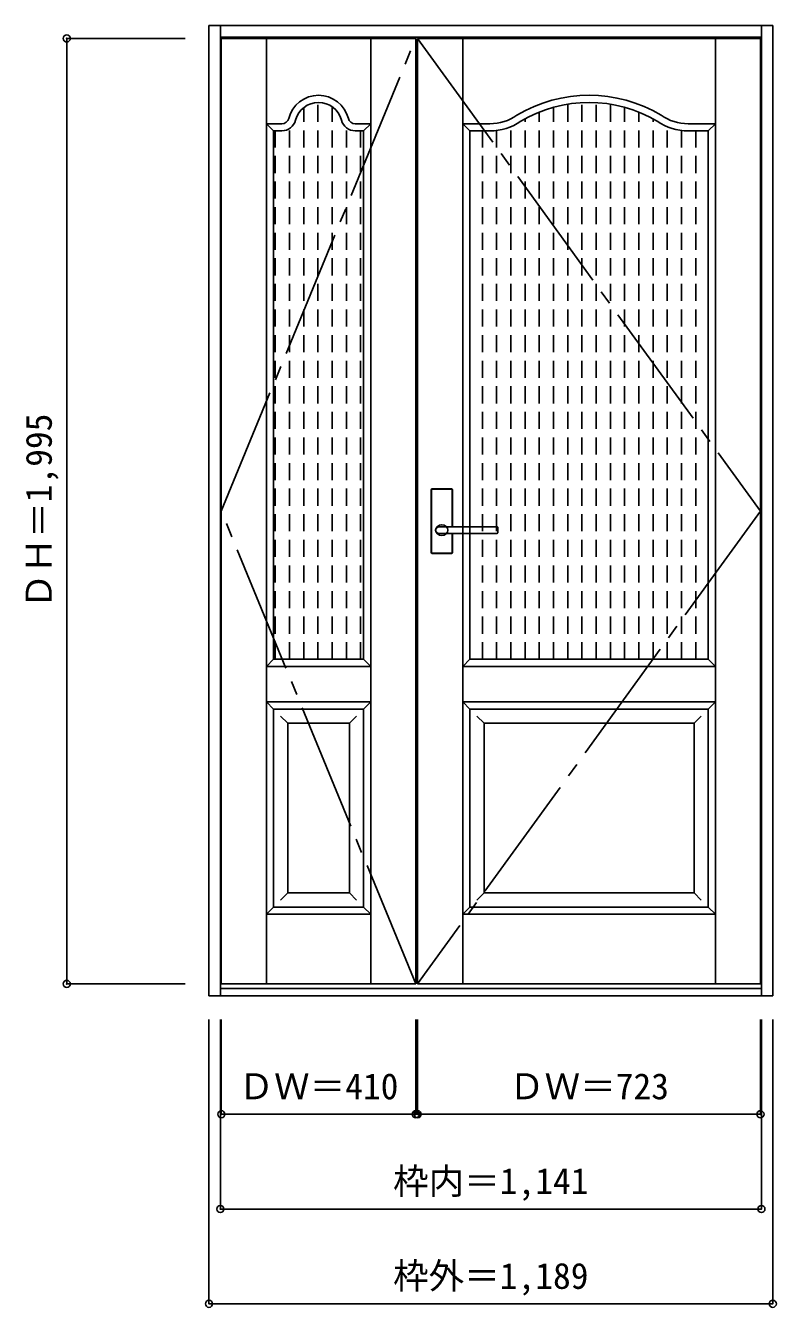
# Model space of a CAD drawing. Units: millimetres, scale not verified. Extents: x -857 to 726, y -1471 to 1234.
import ezdxf
from ezdxf.enums import TextEntityAlignment as Align

# ---------------------------------------------------------------- set-up
doc = ezdxf.new("R2010")
doc.units = ezdxf.units.MM
doc.header["$LTSCALE"] = 30
doc.header["$PDMODE"] = 32
doc.header["$PDSIZE"] = 15
doc.linetypes.add('CHAIN2', pattern=[12, 9, -1, 1, -1])
doc.linetypes.add('DASHED1', pattern=[1.8, 1.2, -0.6])
for name, color, linetype in [('0-0', 7, 'Continuous'), ('0-1_寸法', 7, 'Continuous'), ('0-4_レバー', 3, 'Continuous')]:
    doc.layers.add(name, color=color, linetype=linetype)
doc.styles.add('ＭＳ ゴシック', font='')
doc.styles.get('ＭＳ ゴシック').set_extended_font_data('MS Gothic')

msp = doc.modelspace()

# ---------------------------------------------------------------- linework, layer by layer
at = {"layer": '0-0', "color": 3}
for p, q in [((-470.54, 1233.95), (-470.54, -813.05)), ((-470.54, 1233.95), (718.46, 1233.95)), ((-446.54, -813.05), (-446.54, 1233.95)), ((694.46, -813.05), (694.46, 1233.95)), ((718.46, 1233.95), (718.46, -813.05)), ((-446.54, 1209.95), (694.46, 1209.95)), ((-444.54, -788.05), (-444.54, 1206.95)), ((-34.54, 1206.95), (-444.54, 1206.95)), ((-34.54, -788.05), (-34.54, 1206.95)), ((-30.54, -788.05), (-30.54, 1206.95)), ((-30.54, 1206.95), (692.46, 1206.95)), ((692.46, -788.05), (692.46, 1206.95)), ((-334.54, 1011.95), (-317, 1011.95)), ((-334.54, -103.05), (-334.54, 1011.95)), ((79.46, 1011.95), (121.96, 1011.95)), ((79.46, -103.05), (79.46, 1011.95)), ((-334.54, -208.05), (-144.54, -208.05)), ((-334.54, -626.05), (-334.54, -208.05)), ((79.46, -208.05), (582.46, -208.05)), ((79.46, -626.05), (79.46, -208.05)), ((-446.54, -798.05), (694.46, -798.05)), ((-34.54, -788.05), (-444.54, -788.05)), ((-30.54, -788.05), (692.46, -788.05)), ((-470.54, -813.05), (718.46, -813.05))]:
    msp.add_line(p, q, dxfattribs=at)
at = {"layer": '0-0'}
for p, q in [((-349.54, -788.05), (-349.54, 1206.95)), ((-129.54, -788.05), (-129.54, 1206.95)), ((64.46, -788.05), (64.46, 1206.95)), ((597.46, -788.05), (597.46, 1206.95)), ((-334.54, 1011.95), (-349.54, 1026.95)), ((-349.54, 1026.95), (-317, 1026.95)), ((-129.54, 1026.95), (-162.12, 1026.95)), ((-144.54, 1011.95), (-129.54, 1026.95)), ((79.46, 1011.95), (64.46, 1026.95)), ((64.46, 1026.95), (121.96, 1026.95)), ((597.46, 1026.95), (539.96, 1026.95)), ((582.46, 1011.95), (597.46, 1026.95)), ((-334.54, -103.05), (-349.54, -118.05)), ((-144.54, -103.05), (-129.54, -118.05)), ((79.46, -103.05), (64.46, -118.05)), ((582.46, -103.05), (597.46, -118.05)), ((-349.54, -118.05), (-129.54, -118.05)), ((64.46, -118.05), (597.46, -118.05)), ((-349.54, -193.05), (-334.54, -208.05)), ((-349.54, -193.05), (-129.54, -193.05)), ((-129.54, -193.05), (-144.54, -208.05)), ((64.46, -193.05), (79.46, -208.05)), ((64.46, -193.05), (597.46, -193.05)), ((597.46, -193.05), (582.46, -208.05)), ((-319.54, -223.05), (-304.54, -238.05)), ((-304.54, -596.05), (-304.54, -238.05)), ((-304.54, -238.05), (-174.54, -238.05)), ((-159.54, -223.05), (-174.54, -238.05)), ((-174.54, -596.05), (-174.54, -238.05)), ((94.46, -223.05), (109.46, -238.05)), ((109.46, -596.05), (109.46, -238.05)), ((109.46, -238.05), (552.46, -238.05)), ((567.46, -223.05), (552.46, -238.05)), ((552.46, -596.05), (552.46, -238.05)), ((-304.54, -596.05), (-319.54, -611.05)), ((-304.54, -596.05), (-174.54, -596.05)), ((-174.54, -596.05), (-159.54, -611.05)), ((109.46, -596.05), (94.46, -611.05)), ((109.46, -596.05), (552.46, -596.05)), ((552.46, -596.05), (567.46, -611.05)), ((-334.54, -626.05), (-349.54, -641.05)), ((-349.54, -641.05), (-129.54, -641.05)), ((-144.54, -626.05), (-129.54, -641.05)), ((79.46, -626.05), (64.46, -641.05)), ((64.46, -641.05), (597.46, -641.05)), ((582.46, -626.05), (597.46, -641.05))]:
    msp.add_line(p, q, dxfattribs=at)
at = {"layer": '0-0', "color": 4, "linetype": 'DASHED1'}
for p, q in [((-270.84, -103.05), (-270.84, 1060.94)), ((-240.84, -103.05), (-240.84, 1071.94)), ((-210.84, -103.05), (-210.84, 1062.9)), ((255.96, -103.05), (255.96, 1061.72)), ((285.96, -103.05), (285.96, 1068.31)), ((315.96, -103.05), (315.96, 1071.55)), ((345.96, -103.05), (345.96, 1071.55)), ((375.96, -103.05), (375.96, 1068.31)), ((405.96, -103.05), (405.96, 1061.72)), ((195.96, -103.05), (195.96, 1037.26)), ((225.96, -103.05), (225.96, 1051.52)), ((435.96, -103.05), (435.96, 1051.52)), ((465.96, -103.05), (465.96, 1037.26)), ((-330.84, -103.05), (-330.84, 1011.95)), ((-300.84, -103.05), (-300.84, 1016.68)), ((-180.84, -103.05), (-180.84, 1018.54)), ((-150.84, -103.05), (-150.84, 1011.95)), ((105.96, -103.05), (105.96, 1011.95)), ((135.96, -103.05), (135.96, 1012.81)), ((165.96, -103.05), (165.96, 1020.7)), ((495.96, -103.05), (495.96, 1020.7)), ((525.96, -103.05), (525.96, 1012.81)), ((555.96, -103.05), (555.96, 1011.95))]:
    msp.add_line(p, q, dxfattribs=at)
at = {"layer": '0-0', "linetype": 'CHAIN2'}
for points in [[(-34.54, -788.05), (-444.54, 209.45), (-34.54, 1206.95)], [(-30.54, 1206.95), (692.46, 209.45), (-30.54, -788.05)]]:
    msp.add_lwpolyline(points, dxfattribs=at)
at = {"layer": '0-0', "color": 3}
for points in [[(-334.54, -103.05), (-144.54, -103.05), (-144.54, 1011.95), (-162.08, 1011.95)], [(79.46, -103.05), (582.46, -103.05), (582.46, 1011.95), (539.96, 1011.95)], [(-334.54, -626.05), (-144.54, -626.05), (-144.54, -208.05)], [(79.46, -626.05), (582.46, -626.05), (582.46, -208.05)]]:
    msp.add_lwpolyline(points, dxfattribs=at)
at = {"layer": '0-0'}
for centre, radius, start, end in [((-239.54, 1021.95), 65, 14.47731, 165.52269), ((330.96, 791.95), 295, 58.96133, 121.03607), ((-317, 1041.95), 15, 270, 345.52269), ((-162.08, 1041.95), 15, 194.47731, 270), ((121.96, 1126.95), 100, 270, 304.68269), ((539.96, 1126.95), 100, 235.32419, 270)]:
    msp.add_arc(centre, radius, start, end, dxfattribs=at)
at = {"layer": '0-0', "color": 3}
for centre, radius, start, end in [((-239.54, 1021.95), 50, 14.47731, 165.52269), ((330.96, 791.95), 280, 59.05447, 120.94269), ((-317, 1041.95), 30, 270, 345.52269), ((-162.08, 1041.95), 30, 194.47731, 270), ((121.96, 1126.95), 115, 270, 304.43433), ((539.96, 1126.95), 115, 235.57191, 269.99998)]:
    msp.add_arc(centre, radius, start, end, dxfattribs=at)
at = {"layer": '0-1_寸法', "color": 4}
for p, q in [((-770.54, 1206.95), (-770.54, -788.05)), ((-770.54, 1206.95), (-520.54, 1206.95)), ((-770.54, -788.05), (-520.54, -788.05)), ((-470.54, -1463.05), (-470.54, -863.05)), ((-446.54, -1263.05), (-446.54, -863.05)), ((-444.54, -1063.05), (-444.54, -863.05)), ((-34.54, -1063.05), (-34.54, -863.05)), ((692.46, -1063.05), (692.46, -863.05)), ((694.46, -1263.05), (694.46, -863.05)), ((718.46, -1463.05), (718.46, -863.05)), ((-30.54, -1063.05), (692.46, -1063.05)), ((-446.54, -1263.05), (694.46, -1263.05)), ((-470.54, -1463.05), (718.46, -1463.05))]:
    msp.add_line(p, q, dxfattribs=at)
msp.add_lwpolyline([(-444.54, -1063.05), (-34.54, -1063.05), (-30.54, -1063.05), (-30.54, -863.05)], dxfattribs=at)
at = {"layer": '0-1_寸法'}
for p in [(-770.54, 1206.95), (-770.54, -788.05), (-444.54, -1063.05), (-34.54, -1063.05), (-30.54, -1063.05), (692.46, -1063.05), (-446.54, -1263.05), (694.46, -1263.05), (-470.54, -1463.05), (718.46, -1463.05)]:
    msp.add_point(p, dxfattribs=at)
at = {"layer": '0-4_レバー'}
for p, q in [((-2.04, 121.95), (-2.04, 254.95)), ((41.46, 256.45), (-0.54, 256.45)), ((42.96, 176.45), (42.96, 254.95)), ((137.46, 162.45), (15.46, 162.45)), ((42.96, 121.95), (42.96, 162.45)), ((138.46, 163.45), (138.46, 175.45)), ((41.46, 120.45), (-0.54, 120.45))]:
    msp.add_line(p, q, dxfattribs=at)
at = {"layer": '0-4_レバー', "color": 4}
for p, q in [((-1.54, 121.95), (-1.54, 254.95)), ((41.46, 255.95), (-0.54, 255.95)), ((42.46, 176.45), (42.46, 254.95)), ((42.46, 121.95), (42.46, 162.45)), ((41.46, 120.95), (-0.54, 120.95))]:
    msp.add_line(p, q, dxfattribs=at)
at = {"layer": '0-4_レバー'}
msp.add_lwpolyline([(137.46, 176.45), (15.64, 176.45), (15.46, 176.45)], dxfattribs=at)
for centre, radius, start, end in [((-0.54, 254.95), 1.5, 90, 180), ((41.46, 254.95), 1.5, 0, 90), ((137.46, 175.45), 1, 0, 90), ((137.46, 163.45), 1, 270, 0), ((-0.54, 121.95), 1.5, 180, 270), ((41.46, 121.95), 1.5, 270, 0)]:
    msp.add_arc(centre, radius, start, end, dxfattribs=at)
at = {"layer": '0-4_レバー', "color": 4}
for centre, start, end in [((-0.54, 254.95), 90, 180), ((41.46, 254.95), 0, 90), ((-0.54, 121.95), 180, 270), ((41.46, 121.95), 270, 0)]:
    msp.add_arc(centre, 1, start, end, dxfattribs=at)
at = {"layer": '0-4_レバー'}
msp.add_ellipse((20.46, 169.45), major_axis=(-13, 0), ratio=0.865384, dxfattribs=at)
msp.add_ellipse((15.46, 169.45), major_axis=(-8, 0), ratio=0.875, start_param=4.712389, end_param=7.8539816, dxfattribs=at)

# ---------------------------------------------------------------- texts
at = {"layer": '0-1_寸法', "style": 'ＭＳ ゴシック'}
msp.add_text('ＤＨ＝1,995', height=54.99, rotation=90, dxfattribs=at).set_placement((-785.54, 3.2), align=Align.BOTTOM_LEFT)
for s, p in [('ＤＷ＝410', (-408.29, -1048.05)), ('ＤＷ＝723', (162.21, -1048.05)), ('枠内＝1,141', (-82.29, -1248.05)), ('枠外＝1,189', (-82.29, -1448.05))]:
    msp.add_text(s, height=54.99, dxfattribs=at).set_placement(p, align=Align.BOTTOM_LEFT)

doc.saveas('drawing.dxf')
